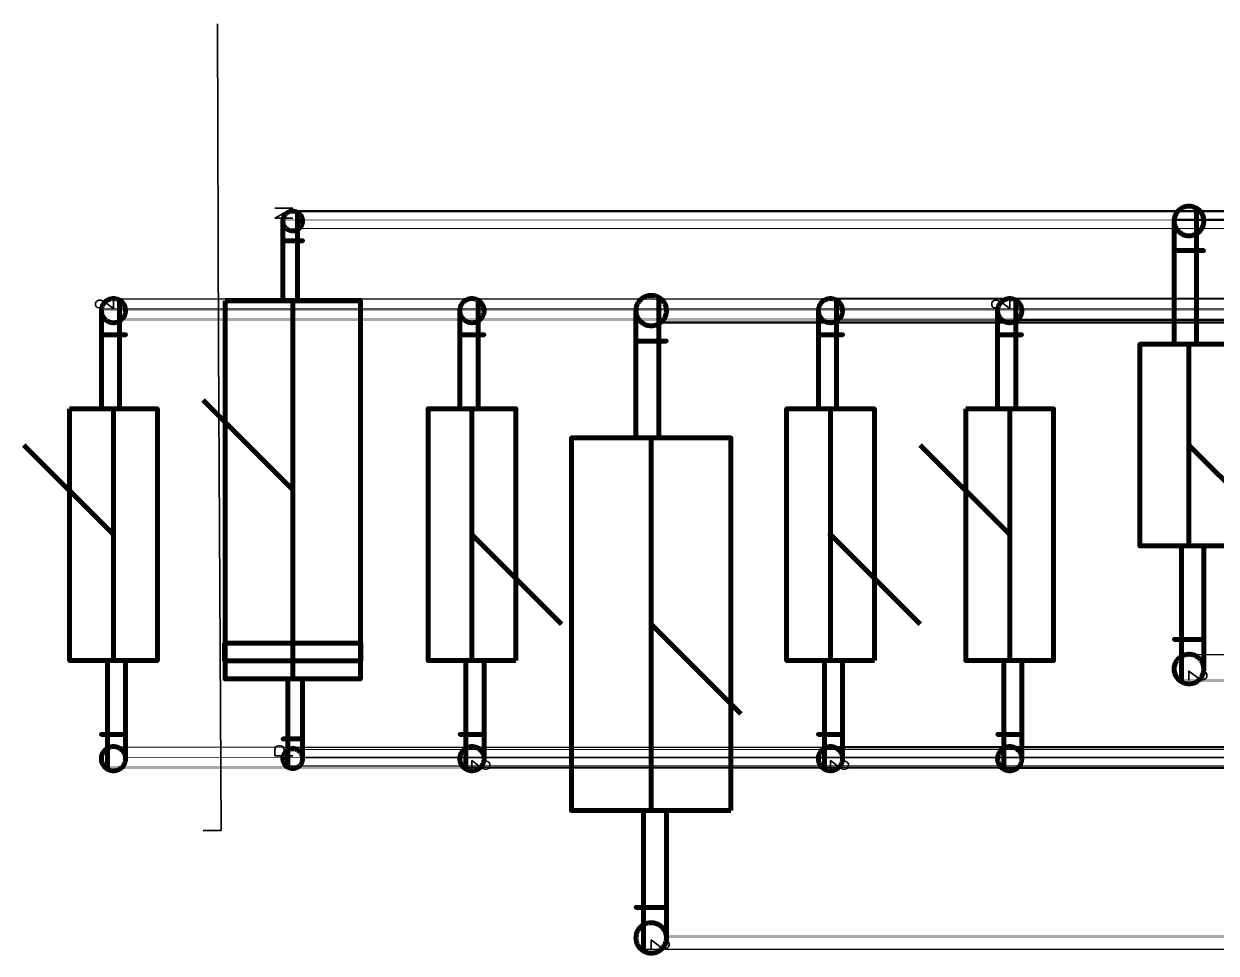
# Model space of a CAD drawing. Header units: inches. Extents: x -0.4 to 8, y -0.5 to 10.5.
# Drawn here: x 2.6 to 3.93, y 3.283 to 4.32 of the extents above; entities that cross this region are included whole.
import ezdxf

# ---------------------------------------------------------------- set-up
doc = ezdxf.new("R2010")
doc.units = ezdxf.units.IN
doc.header["$LTSCALE"] = 0.504853
doc.header["$MEASUREMENT"] = 0
for name, color, linetype in [('1', 7, 'Continuous'), ('2', 7, 'Continuous'), ('25', 7, 'Continuous'), ('3', 7, 'Continuous'), ('35', 7, 'Continuous'), ('5', 7, 'Continuous')]:
    doc.layers.add(name, color=color, linetype=linetype)
doc.styles.get("Standard").update_dxf_attribs({"font": 'ROMANS.SHX'})

# ---------------------------------------------------------------- blocks, each defined once
blk = doc.blocks.new('1127')
at = {"color": 1, "linetype": 'Continuous', "lineweight": 211}
for p, q in [((0.558, 0.089, 0.089), (0.142, 0.089, 0.089)), ((0.558, 0.089, 0.089), (0.142, 0.089, 0.089)), ((0.558, 0.089, 0.089), (0.142, 0.089, 0.089)), ((0.142, 0, 0.178), (0.558, 0, 0.178)), ((0.558, 0), (0.142, 0)), ((0.142, 0, 0.178), (0.558, 0, 0.178)), ((0.558, 0), (0.142, 0)), ((0.142, 0, 0.178), (0.558, 0, 0.178)), ((0.558, 0), (0.142, 0)), ((0.558, -0.089, 0.089), (0.142, -0.089, 0.089)), ((0.558, -0.089, 0.089), (0.142, -0.089, 0.089)), ((0.558, -0.089, 0.089), (0.142, -0.089, 0.089))]:
    blk.add_line(p, q, dxfattribs=at)
at = {"color": 1, "linetype": 'Continuous', "lineweight": 211, "extrusion": (-1, 0, 0)}
blk.add_circle((0, 0.089, -0.142), 0.089, dxfattribs=at)
blk.add_circle((0, 0.089, -0.142), 0.089, dxfattribs=at)
blk.add_circle((0, 0.089, -0.142), 0.089, dxfattribs=at)
at = {"color": 1, "linetype": 'Continuous', "lineweight": 211, "extrusion": (1, 0, 0)}
for centre in [(0, 0.089, 0.142), (0, 0.089, 0.558), (0, 0.089, 0.558), (0, 0.089, 0.558), (0, 0.089, 0.558)]:
    blk.add_circle(centre, 0.089, dxfattribs=at)
at = {"layer": '1', "color": 2, "linetype": 'Continuous', "lineweight": 211}
for points, weights, knots in [([(0, -0.017, -0.082), (-0.029445, -0.017, -0.082), (-0.014722, 0.0085, -0.082), (0, 0.034, -0.082), (0.014722, 0.0085, -0.082), (0.029445, -0.017, -0.082), (0, -0.017, -0.082)], [1, 0.5, 1, 0.5, 1, 0.5, 1], [0, 0, 0, 0.33333333, 0.33333333, 0.66666667, 0.66666667, 1, 1, 1]), ([(0, -0.017, 0.055), (-0.029445, -0.017, 0.055), (-0.014722, 0.0085, 0.055), (0, 0.034, 0.055), (0.014722, 0.0085, 0.055), (0.029445, -0.017, 0.055), (0, -0.017, 0.055)], [1, 0.5, 1, 0.5, 1, 0.5, 1], [0, 0, 0, 0.33333333, 0.33333333, 0.66666667, 0.66666667, 1, 1, 1]), ([(0.034, -0.017, 0.089), (0.034, -0.017, 0.118445), (0.034, 0.0085, 0.103722), (0.034, 0.034, 0.089), (0.034, 0.0085, 0.074278), (0.034, -0.017, 0.059555), (0.034, -0.017, 0.089)], [1, 0.5, 1, 0.5, 1, 0.5, 1], [0, 0, 0, 0.33333333, 0.33333333, 0.66666667, 0.66666667, 1, 1, 1]), ([(0.142, -0.017, 0.089), (0.142, -0.017, 0.059555), (0.142, 0.0085, 0.074278), (0.142, 0.034, 0.089), (0.142, 0.0085, 0.103722), (0.142, -0.017, 0.118445), (0.142, -0.017, 0.089)], [1, 0.5, 1, 0.5, 1, 0.5, 1], [0, 0, 0, 0.33333333, 0.33333333, 0.66666667, 0.66666667, 1, 1, 1]), ([(0.7, 0.017, -0.082), (0.7, 0.017, -0.0135), (0.7, 0.017, 0.055), (0.7, 0.017, 0.089), (0.666, 0.017, 0.089), (0.612, 0.017, 0.089), (0.558, 0.017, 0.089)], [1, 1, 1, 0.707106781187, 1, 1, 1], [0, 0, 0, 0.46744396, 0.46744396, 0.63150403, 0.63150403, 1, 1, 1]), ([(0.558, 0.017, 0.089), (0.558, 0.017, 0.059555), (0.558, -0.0085, 0.074278), (0.558, -0.034, 0.089), (0.558, -0.0085, 0.103722), (0.558, 0.017, 0.118445), (0.558, 0.017, 0.089)], [1, 0.5, 1, 0.5, 1, 0.5, 1], [0, 0, 0, 0.33333333, 0.33333333, 0.66666667, 0.66666667, 1, 1, 1]), ([(0.666, 0.017, 0.089), (0.666, 0.017, 0.118445), (0.666, -0.0085, 0.103722), (0.666, -0.034, 0.089), (0.666, -0.0085, 0.074278), (0.666, 0.017, 0.059555), (0.666, 0.017, 0.089)], [1, 0.5, 1, 0.5, 1, 0.5, 1], [0, 0, 0, 0.33333333, 0.33333333, 0.66666667, 0.66666667, 1, 1, 1]), ([(0.7, 0.017, 0.055), (0.729445, 0.017, 0.055), (0.714722, -0.0085, 0.055), (0.7, -0.034, 0.055), (0.685278, -0.0085, 0.055), (0.670555, 0.017, 0.055), (0.7, 0.017, 0.055)], [1, 0.5, 1, 0.5, 1, 0.5, 1], [0, 0, 0, 0.33333333, 0.33333333, 0.66666667, 0.66666667, 1, 1, 1]), ([(0.7, 0.017, -0.082), (0.729445, 0.017, -0.082), (0.714722, -0.0085, -0.082), (0.7, -0.034, -0.082), (0.685278, -0.0085, -0.082), (0.670555, 0.017, -0.082), (0.7, 0.017, -0.082)], [1, 0.5, 1, 0.5, 1, 0.5, 1], [0, 0, 0, 0.33333333, 0.33333333, 0.66666667, 0.66666667, 1, 1, 1]), ([(0.142, 0.0085, 0.103722), (0.088, 0.0085, 0.103722), (0.034, 0.0085, 0.103722), (-0.014722, 0.0085, 0.103722), (-0.014722, 0.0085, 0.055), (-0.014722, 0.0085, -0.0135), (-0.014722, 0.0085, -0.082)], [1, 1, 1, 0.707106781187, 1, 1, 1], [0, 0, 0, 0.36849597, 0.36849597, 0.53255604, 0.53255604, 1, 1, 1]), ([(0.142, 0.0085, 0.074278), (0.088, 0.0085, 0.074278), (0.034, 0.0085, 0.074278), (0.014722, 0.0085, 0.074278), (0.014722, 0.0085, 0.055), (0.014722, 0.0085, -0.0135), (0.014722, 0.0085, -0.082)], [1, 1, 1, 0.707106781187, 1, 1, 1], [0, 0, 0, 0.36849597, 0.36849597, 0.53255604, 0.53255604, 1, 1, 1]), ([(0.558, -0.0085, 0.103722), (0.612, -0.0085, 0.103722), (0.666, -0.0085, 0.103722), (0.714722, -0.0085, 0.103722), (0.714722, -0.0085, 0.055), (0.714722, -0.0085, -0.0135), (0.714722, -0.0085, -0.082)], [1, 1, 1, 0.707106781187, 1, 1, 1], [0, 0, 0, 0.36849597, 0.36849597, 0.53255604, 0.53255604, 1, 1, 1]), ([(0.558, -0.0085, 0.074278), (0.612, -0.0085, 0.074278), (0.666, -0.0085, 0.074278), (0.685278, -0.0085, 0.074278), (0.685278, -0.0085, 0.055), (0.685278, -0.0085, -0.0135), (0.685278, -0.0085, -0.082)], [1, 1, 1, 0.707106781187, 1, 1, 1], [0, 0, 0, 0.36849597, 0.36849597, 0.53255604, 0.53255604, 1, 1, 1]), ([(0, -0.017, -0.082), (0, -0.017, -0.0135), (0, -0.017, 0.055), (0, -0.017, 0.089), (0.034, -0.017, 0.089), (0.088, -0.017, 0.089), (0.142, -0.017, 0.089)], [1, 1, 1, 0.707106781187, 1, 1, 1], [0, 0, 0, 0.46744396, 0.46744396, 0.63150403, 0.63150403, 1, 1, 1])]:
    blk.add_rational_spline(points, weights, degree=2, knots=knots, dxfattribs=at)
at = {"layer": '2', "color": 2, "linetype": 'Continuous', "lineweight": 211}
blk.add_line((0.35, 0, 0.089), (0.45, 0.1, 0.189), dxfattribs=at)
blk.add_point((0.35, 0, 0.089), dxfattribs=at)
at = {"layer": '3', "color": 2, "linetype": 'Continuous', "lineweight": 211, "insert": (0.7, 0.02), "char_height": 0.02, "attachment_point": 1}
blk.add_mtext('{\\W0.852075;2}', dxfattribs=at)
blk = doc.blocks.new('36729')
at = {"layer": '3', "color": 2, "linetype": 'Continuous', "lineweight": 211, "insert": (0, 0.02), "char_height": 0.02, "attachment_point": 1}
blk.add_mtext('{\\W210.000000;1}', dxfattribs=at)
blk = doc.blocks.new('38177')
at = {"color": 1, "linetype": 'Continuous', "lineweight": 211}
for p, q in [((0.3905, 0.049, 0.049), (0.1095, 0.049, 0.049)), ((0.3905, 0.049, 0.049), (0.1095, 0.049, 0.049)), ((0.3905, 0.049, 0.049), (0.1095, 0.049, 0.049)), ((0.1095, 0, 0.098), (0.3905, 0, 0.098)), ((0.3905, 0), (0.1095, 0)), ((0.1095, 0, 0.098), (0.3905, 0, 0.098)), ((0.3905, 0), (0.1095, 0)), ((0.1095, 0, 0.098), (0.3905, 0, 0.098)), ((0.3905, 0), (0.1095, 0)), ((0.3905, -0.049, 0.049), (0.1095, -0.049, 0.049)), ((0.3905, -0.049, 0.049), (0.1095, -0.049, 0.049)), ((0.3905, -0.049, 0.049), (0.1095, -0.049, 0.049))]:
    blk.add_line(p, q, dxfattribs=at)
at = {"color": 1, "linetype": 'Continuous', "lineweight": 211, "extrusion": (-1, 0, 0)}
blk.add_circle((0, 0.049, -0.1095), 0.049, dxfattribs=at)
blk.add_circle((0, 0.049, -0.1095), 0.049, dxfattribs=at)
blk.add_circle((0, 0.049, -0.1095), 0.049, dxfattribs=at)
at = {"color": 1, "linetype": 'Continuous', "lineweight": 211, "extrusion": (1, 0, 0)}
for centre in [(0, 0.049, 0.1095), (0, 0.049, 0.3905), (0, 0.049, 0.3905), (0, 0.049, 0.3905), (0, 0.049, 0.3905)]:
    blk.add_circle(centre, 0.049, dxfattribs=at)
at = {"layer": '1', "color": 2, "linetype": 'Continuous', "lineweight": 211}
for points, weights, knots in [([(0, -0.0135, -0.082), (-0.023383, -0.0135, -0.082), (-0.011691, 0.00675, -0.082), (0, 0.027, -0.082), (0.011691, 0.00675, -0.082), (0.023383, -0.0135, -0.082), (0, -0.0135, -0.082)], [1, 0.5, 1, 0.5, 1, 0.5, 1], [0, 0, 0, 0.33333333, 0.33333333, 0.66666667, 0.66666667, 1, 1, 1]), ([(0, -0.0135, 0.022), (-0.023383, -0.0135, 0.022), (-0.011691, 0.00675, 0.022), (0, 0.027, 0.022), (0.011691, 0.00675, 0.022), (0.023383, -0.0135, 0.022), (0, -0.0135, 0.022)], [1, 0.5, 1, 0.5, 1, 0.5, 1], [0, 0, 0, 0.33333333, 0.33333333, 0.66666667, 0.66666667, 1, 1, 1]), ([(0.027, -0.0135, 0.049), (0.027, -0.0135, 0.072383), (0.027, 0.00675, 0.060691), (0.027, 0.027, 0.049), (0.027, 0.00675, 0.037309), (0.027, -0.0135, 0.025617), (0.027, -0.0135, 0.049)], [1, 0.5, 1, 0.5, 1, 0.5, 1], [0, 0, 0, 0.33333333, 0.33333333, 0.66666667, 0.66666667, 1, 1, 1]), ([(0.1095, -0.0135, 0.049), (0.1095, -0.0135, 0.025617), (0.1095, 0.00675, 0.037309), (0.1095, 0.027, 0.049), (0.1095, 0.00675, 0.060691), (0.1095, -0.0135, 0.072383), (0.1095, -0.0135, 0.049)], [1, 0.5, 1, 0.5, 1, 0.5, 1], [0, 0, 0, 0.33333333, 0.33333333, 0.66666667, 0.66666667, 1, 1, 1]), ([(0.5, 0.0135, -0.082), (0.5, 0.0135, -0.03), (0.5, 0.0135, 0.022), (0.5, 0.0135, 0.049), (0.473, 0.0135, 0.049), (0.43175, 0.0135, 0.049), (0.3905, 0.0135, 0.049)], [1, 1, 1, 0.707106781187, 1, 1, 1], [0, 0, 0, 0.46287278, 0.46287278, 0.63281726, 0.63281726, 1, 1, 1]), ([(0.3905, 0.0135, 0.049), (0.3905, 0.0135, 0.025617), (0.3905, -0.00675, 0.037309), (0.3905, -0.027, 0.049), (0.3905, -0.00675, 0.060691), (0.3905, 0.0135, 0.072383), (0.3905, 0.0135, 0.049)], [1, 0.5, 1, 0.5, 1, 0.5, 1], [0, 0, 0, 0.33333333, 0.33333333, 0.66666667, 0.66666667, 1, 1, 1]), ([(0.473, 0.0135, 0.049), (0.473, 0.0135, 0.072383), (0.473, -0.00675, 0.060691), (0.473, -0.027, 0.049), (0.473, -0.00675, 0.037309), (0.473, 0.0135, 0.025617), (0.473, 0.0135, 0.049)], [1, 0.5, 1, 0.5, 1, 0.5, 1], [0, 0, 0, 0.33333333, 0.33333333, 0.66666667, 0.66666667, 1, 1, 1]), ([(0.5, 0.0135, 0.022), (0.523383, 0.0135, 0.022), (0.511691, -0.00675, 0.022), (0.5, -0.027, 0.022), (0.488309, -0.00675, 0.022), (0.476617, 0.0135, 0.022), (0.5, 0.0135, 0.022)], [1, 0.5, 1, 0.5, 1, 0.5, 1], [0, 0, 0, 0.33333333, 0.33333333, 0.66666667, 0.66666667, 1, 1, 1]), ([(0.5, 0.0135, -0.082), (0.523383, 0.0135, -0.082), (0.511691, -0.00675, -0.082), (0.5, -0.027, -0.082), (0.488309, -0.00675, -0.082), (0.476617, 0.0135, -0.082), (0.5, 0.0135, -0.082)], [1, 0.5, 1, 0.5, 1, 0.5, 1], [0, 0, 0, 0.33333333, 0.33333333, 0.66666667, 0.66666667, 1, 1, 1]), ([(0.1095, 0.00675, 0.060691), (0.06825, 0.00675, 0.060691), (0.027, 0.00675, 0.060691), (-0.011691, 0.00675, 0.060691), (-0.011691, 0.00675, 0.022), (-0.011691, 0.00675, -0.03), (-0.011691, 0.00675, -0.082)], [1, 1, 1, 0.707106781187, 1, 1, 1], [0, 0, 0, 0.36718274, 0.36718274, 0.53712722, 0.53712722, 1, 1, 1]), ([(0.1095, 0.00675, 0.037309), (0.06825, 0.00675, 0.037309), (0.027, 0.00675, 0.037309), (0.011691, 0.00675, 0.037309), (0.011691, 0.00675, 0.022), (0.011691, 0.00675, -0.03), (0.011691, 0.00675, -0.082)], [1, 1, 1, 0.707106781187, 1, 1, 1], [0, 0, 0, 0.36718274, 0.36718274, 0.53712722, 0.53712722, 1, 1, 1]), ([(0.3905, -0.00675, 0.060691), (0.43175, -0.00675, 0.060691), (0.473, -0.00675, 0.060691), (0.511691, -0.00675, 0.060691), (0.511691, -0.00675, 0.022), (0.511691, -0.00675, -0.03), (0.511691, -0.00675, -0.082)], [1, 1, 1, 0.707106781187, 1, 1, 1], [0, 0, 0, 0.36718274, 0.36718274, 0.53712722, 0.53712722, 1, 1, 1]), ([(0.3905, -0.00675, 0.037309), (0.43175, -0.00675, 0.037309), (0.473, -0.00675, 0.037309), (0.488309, -0.00675, 0.037309), (0.488309, -0.00675, 0.022), (0.488309, -0.00675, -0.03), (0.488309, -0.00675, -0.082)], [1, 1, 1, 0.707106781187, 1, 1, 1], [0, 0, 0, 0.36718274, 0.36718274, 0.53712722, 0.53712722, 1, 1, 1]), ([(0, -0.0135, -0.082), (0, -0.0135, -0.03), (0, -0.0135, 0.022), (0, -0.0135, 0.049), (0.027, -0.0135, 0.049), (0.06825, -0.0135, 0.049), (0.1095, -0.0135, 0.049)], [1, 1, 1, 0.707106781187, 1, 1, 1], [0, 0, 0, 0.46287278, 0.46287278, 0.63281726, 0.63281726, 1, 1, 1])]:
    blk.add_rational_spline(points, weights, degree=2, knots=knots, dxfattribs=at)
at = {"layer": '2', "color": 2, "linetype": 'Continuous', "lineweight": 211}
blk.add_line((0.25, 0, 0.049), (0.35, 0.1, 0.149), dxfattribs=at)
blk.add_point((0.25, 0, 0.049), dxfattribs=at)
at = {"layer": '3', "color": 2, "linetype": 'Continuous', "lineweight": 211, "insert": (0.5, 0.02), "char_height": 0.02, "attachment_point": 1}
blk.add_mtext('{\\W0.852075;2}', dxfattribs=at)
blk = doc.blocks.new('38275')
at = {"color": 1, "linetype": 'Continuous', "lineweight": 211}
for p, q in [((0.3905, 0.049, 0.049), (0.1095, 0.049, 0.049)), ((0.3905, 0.049, 0.049), (0.1095, 0.049, 0.049)), ((0.3905, 0.049, 0.049), (0.1095, 0.049, 0.049)), ((0.1095, 0, 0.098), (0.3905, 0, 0.098)), ((0.3905, 0), (0.1095, 0)), ((0.1095, 0, 0.098), (0.3905, 0, 0.098)), ((0.3905, 0), (0.1095, 0)), ((0.1095, 0, 0.098), (0.3905, 0, 0.098)), ((0.3905, 0), (0.1095, 0)), ((0.3905, -0.049, 0.049), (0.1095, -0.049, 0.049)), ((0.3905, -0.049, 0.049), (0.1095, -0.049, 0.049)), ((0.3905, -0.049, 0.049), (0.1095, -0.049, 0.049))]:
    blk.add_line(p, q, dxfattribs=at)
at = {"color": 1, "linetype": 'Continuous', "lineweight": 211, "extrusion": (-1, 0, 0)}
blk.add_circle((0, 0.049, -0.1095), 0.049, dxfattribs=at)
blk.add_circle((0, 0.049, -0.1095), 0.049, dxfattribs=at)
blk.add_circle((0, 0.049, -0.1095), 0.049, dxfattribs=at)
at = {"color": 1, "linetype": 'Continuous', "lineweight": 211, "extrusion": (1, 0, 0)}
for centre in [(0, 0.049, 0.1095), (0, 0.049, 0.3905), (0, 0.049, 0.3905), (0, 0.049, 0.3905), (0, 0.049, 0.3905)]:
    blk.add_circle(centre, 0.049, dxfattribs=at)
at = {"layer": '1', "color": 2, "linetype": 'Continuous', "lineweight": 211}
for points, weights, knots in [([(0, -0.0135, -0.082), (-0.023383, -0.0135, -0.082), (-0.011691, 0.00675, -0.082), (0, 0.027, -0.082), (0.011691, 0.00675, -0.082), (0.023383, -0.0135, -0.082), (0, -0.0135, -0.082)], [1, 0.5, 1, 0.5, 1, 0.5, 1], [0, 0, 0, 0.33333333, 0.33333333, 0.66666667, 0.66666667, 1, 1, 1]), ([(0, -0.0135, 0.022), (-0.023383, -0.0135, 0.022), (-0.011691, 0.00675, 0.022), (0, 0.027, 0.022), (0.011691, 0.00675, 0.022), (0.023383, -0.0135, 0.022), (0, -0.0135, 0.022)], [1, 0.5, 1, 0.5, 1, 0.5, 1], [0, 0, 0, 0.33333333, 0.33333333, 0.66666667, 0.66666667, 1, 1, 1]), ([(0.027, -0.0135, 0.049), (0.027, -0.0135, 0.072383), (0.027, 0.00675, 0.060691), (0.027, 0.027, 0.049), (0.027, 0.00675, 0.037309), (0.027, -0.0135, 0.025617), (0.027, -0.0135, 0.049)], [1, 0.5, 1, 0.5, 1, 0.5, 1], [0, 0, 0, 0.33333333, 0.33333333, 0.66666667, 0.66666667, 1, 1, 1]), ([(0.1095, -0.0135, 0.049), (0.1095, -0.0135, 0.025617), (0.1095, 0.00675, 0.037309), (0.1095, 0.027, 0.049), (0.1095, 0.00675, 0.060691), (0.1095, -0.0135, 0.072383), (0.1095, -0.0135, 0.049)], [1, 0.5, 1, 0.5, 1, 0.5, 1], [0, 0, 0, 0.33333333, 0.33333333, 0.66666667, 0.66666667, 1, 1, 1]), ([(0.5, 0.0135, -0.082), (0.5, 0.0135, -0.03), (0.5, 0.0135, 0.022), (0.5, 0.0135, 0.049), (0.473, 0.0135, 0.049), (0.43175, 0.0135, 0.049), (0.3905, 0.0135, 0.049)], [1, 1, 1, 0.707106781187, 1, 1, 1], [0, 0, 0, 0.46287278, 0.46287278, 0.63281726, 0.63281726, 1, 1, 1]), ([(0.3905, 0.0135, 0.049), (0.3905, 0.0135, 0.025617), (0.3905, -0.00675, 0.037309), (0.3905, -0.027, 0.049), (0.3905, -0.00675, 0.060691), (0.3905, 0.0135, 0.072383), (0.3905, 0.0135, 0.049)], [1, 0.5, 1, 0.5, 1, 0.5, 1], [0, 0, 0, 0.33333333, 0.33333333, 0.66666667, 0.66666667, 1, 1, 1]), ([(0.473, 0.0135, 0.049), (0.473, 0.0135, 0.072383), (0.473, -0.00675, 0.060691), (0.473, -0.027, 0.049), (0.473, -0.00675, 0.037309), (0.473, 0.0135, 0.025617), (0.473, 0.0135, 0.049)], [1, 0.5, 1, 0.5, 1, 0.5, 1], [0, 0, 0, 0.33333333, 0.33333333, 0.66666667, 0.66666667, 1, 1, 1]), ([(0.5, 0.0135, 0.022), (0.523383, 0.0135, 0.022), (0.511691, -0.00675, 0.022), (0.5, -0.027, 0.022), (0.488309, -0.00675, 0.022), (0.476617, 0.0135, 0.022), (0.5, 0.0135, 0.022)], [1, 0.5, 1, 0.5, 1, 0.5, 1], [0, 0, 0, 0.33333333, 0.33333333, 0.66666667, 0.66666667, 1, 1, 1]), ([(0.5, 0.0135, -0.082), (0.523383, 0.0135, -0.082), (0.511691, -0.00675, -0.082), (0.5, -0.027, -0.082), (0.488309, -0.00675, -0.082), (0.476617, 0.0135, -0.082), (0.5, 0.0135, -0.082)], [1, 0.5, 1, 0.5, 1, 0.5, 1], [0, 0, 0, 0.33333333, 0.33333333, 0.66666667, 0.66666667, 1, 1, 1]), ([(0.1095, 0.00675, 0.060691), (0.06825, 0.00675, 0.060691), (0.027, 0.00675, 0.060691), (-0.011691, 0.00675, 0.060691), (-0.011691, 0.00675, 0.022), (-0.011691, 0.00675, -0.03), (-0.011691, 0.00675, -0.082)], [1, 1, 1, 0.707106781187, 1, 1, 1], [0, 0, 0, 0.36718274, 0.36718274, 0.53712722, 0.53712722, 1, 1, 1]), ([(0.1095, 0.00675, 0.037309), (0.06825, 0.00675, 0.037309), (0.027, 0.00675, 0.037309), (0.011691, 0.00675, 0.037309), (0.011691, 0.00675, 0.022), (0.011691, 0.00675, -0.03), (0.011691, 0.00675, -0.082)], [1, 1, 1, 0.707106781187, 1, 1, 1], [0, 0, 0, 0.36718274, 0.36718274, 0.53712722, 0.53712722, 1, 1, 1]), ([(0.3905, -0.00675, 0.060691), (0.43175, -0.00675, 0.060691), (0.473, -0.00675, 0.060691), (0.511691, -0.00675, 0.060691), (0.511691, -0.00675, 0.022), (0.511691, -0.00675, -0.03), (0.511691, -0.00675, -0.082)], [1, 1, 1, 0.707106781187, 1, 1, 1], [0, 0, 0, 0.36718274, 0.36718274, 0.53712722, 0.53712722, 1, 1, 1]), ([(0.3905, -0.00675, 0.037309), (0.43175, -0.00675, 0.037309), (0.473, -0.00675, 0.037309), (0.488309, -0.00675, 0.037309), (0.488309, -0.00675, 0.022), (0.488309, -0.00675, -0.03), (0.488309, -0.00675, -0.082)], [1, 1, 1, 0.707106781187, 1, 1, 1], [0, 0, 0, 0.36718274, 0.36718274, 0.53712722, 0.53712722, 1, 1, 1]), ([(0, -0.0135, -0.082), (0, -0.0135, -0.03), (0, -0.0135, 0.022), (0, -0.0135, 0.049), (0.027, -0.0135, 0.049), (0.06825, -0.0135, 0.049), (0.1095, -0.0135, 0.049)], [1, 1, 1, 0.707106781187, 1, 1, 1], [0, 0, 0, 0.46287278, 0.46287278, 0.63281726, 0.63281726, 1, 1, 1])]:
    blk.add_rational_spline(points, weights, degree=2, knots=knots, dxfattribs=at)
at = {"layer": '2', "color": 2, "linetype": 'Continuous', "lineweight": 211}
blk.add_line((0.25, 0, 0.049), (0.35, 0.1, 0.149), dxfattribs=at)
blk.add_point((0.25, 0, 0.049), dxfattribs=at)
at = {"layer": '3', "color": 2, "linetype": 'Continuous', "lineweight": 211, "insert": (0.5, 0.02), "char_height": 0.02, "attachment_point": 1}
blk.add_mtext('{\\W0.852075;2}', dxfattribs=at)
blk = doc.blocks.new('38489')
at = {"color": 1, "linetype": 'Continuous', "lineweight": 211}
for p, q in [((0.3905, 0.049, 0.049), (0.1095, 0.049, 0.049)), ((0.3905, 0.049, 0.049), (0.1095, 0.049, 0.049)), ((0.3905, 0.049, 0.049), (0.1095, 0.049, 0.049)), ((0.1095, 0, 0.098), (0.3905, 0, 0.098)), ((0.3905, 0), (0.1095, 0)), ((0.1095, 0, 0.098), (0.3905, 0, 0.098)), ((0.3905, 0), (0.1095, 0)), ((0.1095, 0, 0.098), (0.3905, 0, 0.098)), ((0.3905, 0), (0.1095, 0)), ((0.3905, -0.049, 0.049), (0.1095, -0.049, 0.049)), ((0.3905, -0.049, 0.049), (0.1095, -0.049, 0.049)), ((0.3905, -0.049, 0.049), (0.1095, -0.049, 0.049))]:
    blk.add_line(p, q, dxfattribs=at)
at = {"color": 1, "linetype": 'Continuous', "lineweight": 211, "extrusion": (-1, 0, 0)}
blk.add_circle((0, 0.049, -0.1095), 0.049, dxfattribs=at)
blk.add_circle((0, 0.049, -0.1095), 0.049, dxfattribs=at)
blk.add_circle((0, 0.049, -0.1095), 0.049, dxfattribs=at)
at = {"color": 1, "linetype": 'Continuous', "lineweight": 211, "extrusion": (1, 0, 0)}
for centre in [(0, 0.049, 0.1095), (0, 0.049, 0.3905), (0, 0.049, 0.3905), (0, 0.049, 0.3905), (0, 0.049, 0.3905)]:
    blk.add_circle(centre, 0.049, dxfattribs=at)
at = {"layer": '1', "color": 2, "linetype": 'Continuous', "lineweight": 211}
for points, weights, knots in [([(0, -0.0135, -0.082), (-0.023383, -0.0135, -0.082), (-0.011691, 0.00675, -0.082), (0, 0.027, -0.082), (0.011691, 0.00675, -0.082), (0.023383, -0.0135, -0.082), (0, -0.0135, -0.082)], [1, 0.5, 1, 0.5, 1, 0.5, 1], [0, 0, 0, 0.33333333, 0.33333333, 0.66666667, 0.66666667, 1, 1, 1]), ([(0, -0.0135, 0.022), (-0.023383, -0.0135, 0.022), (-0.011691, 0.00675, 0.022), (0, 0.027, 0.022), (0.011691, 0.00675, 0.022), (0.023383, -0.0135, 0.022), (0, -0.0135, 0.022)], [1, 0.5, 1, 0.5, 1, 0.5, 1], [0, 0, 0, 0.33333333, 0.33333333, 0.66666667, 0.66666667, 1, 1, 1]), ([(0.027, -0.0135, 0.049), (0.027, -0.0135, 0.072383), (0.027, 0.00675, 0.060691), (0.027, 0.027, 0.049), (0.027, 0.00675, 0.037309), (0.027, -0.0135, 0.025617), (0.027, -0.0135, 0.049)], [1, 0.5, 1, 0.5, 1, 0.5, 1], [0, 0, 0, 0.33333333, 0.33333333, 0.66666667, 0.66666667, 1, 1, 1]), ([(0.1095, -0.0135, 0.049), (0.1095, -0.0135, 0.025617), (0.1095, 0.00675, 0.037309), (0.1095, 0.027, 0.049), (0.1095, 0.00675, 0.060691), (0.1095, -0.0135, 0.072383), (0.1095, -0.0135, 0.049)], [1, 0.5, 1, 0.5, 1, 0.5, 1], [0, 0, 0, 0.33333333, 0.33333333, 0.66666667, 0.66666667, 1, 1, 1]), ([(0.5, 0.0135, -0.082), (0.5, 0.0135, -0.03), (0.5, 0.0135, 0.022), (0.5, 0.0135, 0.049), (0.473, 0.0135, 0.049), (0.43175, 0.0135, 0.049), (0.3905, 0.0135, 0.049)], [1, 1, 1, 0.707106781187, 1, 1, 1], [0, 0, 0, 0.46287278, 0.46287278, 0.63281726, 0.63281726, 1, 1, 1]), ([(0.3905, 0.0135, 0.049), (0.3905, 0.0135, 0.025617), (0.3905, -0.00675, 0.037309), (0.3905, -0.027, 0.049), (0.3905, -0.00675, 0.060691), (0.3905, 0.0135, 0.072383), (0.3905, 0.0135, 0.049)], [1, 0.5, 1, 0.5, 1, 0.5, 1], [0, 0, 0, 0.33333333, 0.33333333, 0.66666667, 0.66666667, 1, 1, 1]), ([(0.473, 0.0135, 0.049), (0.473, 0.0135, 0.072383), (0.473, -0.00675, 0.060691), (0.473, -0.027, 0.049), (0.473, -0.00675, 0.037309), (0.473, 0.0135, 0.025617), (0.473, 0.0135, 0.049)], [1, 0.5, 1, 0.5, 1, 0.5, 1], [0, 0, 0, 0.33333333, 0.33333333, 0.66666667, 0.66666667, 1, 1, 1]), ([(0.5, 0.0135, 0.022), (0.523383, 0.0135, 0.022), (0.511691, -0.00675, 0.022), (0.5, -0.027, 0.022), (0.488309, -0.00675, 0.022), (0.476617, 0.0135, 0.022), (0.5, 0.0135, 0.022)], [1, 0.5, 1, 0.5, 1, 0.5, 1], [0, 0, 0, 0.33333333, 0.33333333, 0.66666667, 0.66666667, 1, 1, 1]), ([(0.5, 0.0135, -0.082), (0.523383, 0.0135, -0.082), (0.511691, -0.00675, -0.082), (0.5, -0.027, -0.082), (0.488309, -0.00675, -0.082), (0.476617, 0.0135, -0.082), (0.5, 0.0135, -0.082)], [1, 0.5, 1, 0.5, 1, 0.5, 1], [0, 0, 0, 0.33333333, 0.33333333, 0.66666667, 0.66666667, 1, 1, 1]), ([(0.1095, 0.00675, 0.060691), (0.06825, 0.00675, 0.060691), (0.027, 0.00675, 0.060691), (-0.011691, 0.00675, 0.060691), (-0.011691, 0.00675, 0.022), (-0.011691, 0.00675, -0.03), (-0.011691, 0.00675, -0.082)], [1, 1, 1, 0.707106781187, 1, 1, 1], [0, 0, 0, 0.36718274, 0.36718274, 0.53712722, 0.53712722, 1, 1, 1]), ([(0.1095, 0.00675, 0.037309), (0.06825, 0.00675, 0.037309), (0.027, 0.00675, 0.037309), (0.011691, 0.00675, 0.037309), (0.011691, 0.00675, 0.022), (0.011691, 0.00675, -0.03), (0.011691, 0.00675, -0.082)], [1, 1, 1, 0.707106781187, 1, 1, 1], [0, 0, 0, 0.36718274, 0.36718274, 0.53712722, 0.53712722, 1, 1, 1]), ([(0.3905, -0.00675, 0.060691), (0.43175, -0.00675, 0.060691), (0.473, -0.00675, 0.060691), (0.511691, -0.00675, 0.060691), (0.511691, -0.00675, 0.022), (0.511691, -0.00675, -0.03), (0.511691, -0.00675, -0.082)], [1, 1, 1, 0.707106781187, 1, 1, 1], [0, 0, 0, 0.36718274, 0.36718274, 0.53712722, 0.53712722, 1, 1, 1]), ([(0.3905, -0.00675, 0.037309), (0.43175, -0.00675, 0.037309), (0.473, -0.00675, 0.037309), (0.488309, -0.00675, 0.037309), (0.488309, -0.00675, 0.022), (0.488309, -0.00675, -0.03), (0.488309, -0.00675, -0.082)], [1, 1, 1, 0.707106781187, 1, 1, 1], [0, 0, 0, 0.36718274, 0.36718274, 0.53712722, 0.53712722, 1, 1, 1]), ([(0, -0.0135, -0.082), (0, -0.0135, -0.03), (0, -0.0135, 0.022), (0, -0.0135, 0.049), (0.027, -0.0135, 0.049), (0.06825, -0.0135, 0.049), (0.1095, -0.0135, 0.049)], [1, 1, 1, 0.707106781187, 1, 1, 1], [0, 0, 0, 0.46287278, 0.46287278, 0.63281726, 0.63281726, 1, 1, 1])]:
    blk.add_rational_spline(points, weights, degree=2, knots=knots, dxfattribs=at)
at = {"layer": '2', "color": 2, "linetype": 'Continuous', "lineweight": 211}
blk.add_line((0.25, 0, 0.049), (0.35, 0.1, 0.149), dxfattribs=at)
blk.add_point((0.25, 0, 0.049), dxfattribs=at)
at = {"layer": '3', "color": 2, "linetype": 'Continuous', "lineweight": 211, "insert": (0.5, 0.02), "char_height": 0.02, "attachment_point": 1}
blk.add_mtext('{\\W0.852075;2}', dxfattribs=at)
blk = doc.blocks.new('R7')
at = {"color": 1, "linetype": 'Continuous', "lineweight": 211}
for p, q in [((0.3905, 0.049, 0.049), (0.1095, 0.049, 0.049)), ((0.3905, 0.049, 0.049), (0.1095, 0.049, 0.049)), ((0.3905, 0.049, 0.049), (0.1095, 0.049, 0.049)), ((0.1095, 0, 0.098), (0.3905, 0, 0.098)), ((0.3905, 0), (0.1095, 0)), ((0.1095, 0, 0.098), (0.3905, 0, 0.098)), ((0.3905, 0), (0.1095, 0)), ((0.1095, 0, 0.098), (0.3905, 0, 0.098)), ((0.3905, 0), (0.1095, 0)), ((0.3905, -0.049, 0.049), (0.1095, -0.049, 0.049)), ((0.3905, -0.049, 0.049), (0.1095, -0.049, 0.049)), ((0.3905, -0.049, 0.049), (0.1095, -0.049, 0.049))]:
    blk.add_line(p, q, dxfattribs=at)
at = {"color": 1, "linetype": 'Continuous', "lineweight": 211, "extrusion": (-1, 0, 0)}
blk.add_circle((0, 0.049, -0.1095), 0.049, dxfattribs=at)
blk.add_circle((0, 0.049, -0.1095), 0.049, dxfattribs=at)
blk.add_circle((0, 0.049, -0.1095), 0.049, dxfattribs=at)
at = {"color": 1, "linetype": 'Continuous', "lineweight": 211, "extrusion": (1, 0, 0)}
for centre in [(0, 0.049, 0.1095), (0, 0.049, 0.3905), (0, 0.049, 0.3905), (0, 0.049, 0.3905), (0, 0.049, 0.3905)]:
    blk.add_circle(centre, 0.049, dxfattribs=at)
at = {"layer": '1', "color": 2, "linetype": 'Continuous', "lineweight": 211}
for points, weights, knots in [([(0, -0.0135, -0.082), (-0.023383, -0.0135, -0.082), (-0.011691, 0.00675, -0.082), (0, 0.027, -0.082), (0.011691, 0.00675, -0.082), (0.023383, -0.0135, -0.082), (0, -0.0135, -0.082)], [1, 0.5, 1, 0.5, 1, 0.5, 1], [0, 0, 0, 0.33333333, 0.33333333, 0.66666667, 0.66666667, 1, 1, 1]), ([(0, -0.0135, 0.022), (-0.023383, -0.0135, 0.022), (-0.011691, 0.00675, 0.022), (0, 0.027, 0.022), (0.011691, 0.00675, 0.022), (0.023383, -0.0135, 0.022), (0, -0.0135, 0.022)], [1, 0.5, 1, 0.5, 1, 0.5, 1], [0, 0, 0, 0.33333333, 0.33333333, 0.66666667, 0.66666667, 1, 1, 1]), ([(0.027, -0.0135, 0.049), (0.027, -0.0135, 0.072383), (0.027, 0.00675, 0.060691), (0.027, 0.027, 0.049), (0.027, 0.00675, 0.037309), (0.027, -0.0135, 0.025617), (0.027, -0.0135, 0.049)], [1, 0.5, 1, 0.5, 1, 0.5, 1], [0, 0, 0, 0.33333333, 0.33333333, 0.66666667, 0.66666667, 1, 1, 1]), ([(0.1095, -0.0135, 0.049), (0.1095, -0.0135, 0.025617), (0.1095, 0.00675, 0.037309), (0.1095, 0.027, 0.049), (0.1095, 0.00675, 0.060691), (0.1095, -0.0135, 0.072383), (0.1095, -0.0135, 0.049)], [1, 0.5, 1, 0.5, 1, 0.5, 1], [0, 0, 0, 0.33333333, 0.33333333, 0.66666667, 0.66666667, 1, 1, 1]), ([(0.5, 0.0135, -0.082), (0.5, 0.0135, -0.03), (0.5, 0.0135, 0.022), (0.5, 0.0135, 0.049), (0.473, 0.0135, 0.049), (0.43175, 0.0135, 0.049), (0.3905, 0.0135, 0.049)], [1, 1, 1, 0.707106781187, 1, 1, 1], [0, 0, 0, 0.46287278, 0.46287278, 0.63281726, 0.63281726, 1, 1, 1]), ([(0.3905, 0.0135, 0.049), (0.3905, 0.0135, 0.025617), (0.3905, -0.00675, 0.037309), (0.3905, -0.027, 0.049), (0.3905, -0.00675, 0.060691), (0.3905, 0.0135, 0.072383), (0.3905, 0.0135, 0.049)], [1, 0.5, 1, 0.5, 1, 0.5, 1], [0, 0, 0, 0.33333333, 0.33333333, 0.66666667, 0.66666667, 1, 1, 1]), ([(0.473, 0.0135, 0.049), (0.473, 0.0135, 0.072383), (0.473, -0.00675, 0.060691), (0.473, -0.027, 0.049), (0.473, -0.00675, 0.037309), (0.473, 0.0135, 0.025617), (0.473, 0.0135, 0.049)], [1, 0.5, 1, 0.5, 1, 0.5, 1], [0, 0, 0, 0.33333333, 0.33333333, 0.66666667, 0.66666667, 1, 1, 1]), ([(0.5, 0.0135, 0.022), (0.523383, 0.0135, 0.022), (0.511691, -0.00675, 0.022), (0.5, -0.027, 0.022), (0.488309, -0.00675, 0.022), (0.476617, 0.0135, 0.022), (0.5, 0.0135, 0.022)], [1, 0.5, 1, 0.5, 1, 0.5, 1], [0, 0, 0, 0.33333333, 0.33333333, 0.66666667, 0.66666667, 1, 1, 1]), ([(0.5, 0.0135, -0.082), (0.523383, 0.0135, -0.082), (0.511691, -0.00675, -0.082), (0.5, -0.027, -0.082), (0.488309, -0.00675, -0.082), (0.476617, 0.0135, -0.082), (0.5, 0.0135, -0.082)], [1, 0.5, 1, 0.5, 1, 0.5, 1], [0, 0, 0, 0.33333333, 0.33333333, 0.66666667, 0.66666667, 1, 1, 1]), ([(0.1095, 0.00675, 0.060691), (0.06825, 0.00675, 0.060691), (0.027, 0.00675, 0.060691), (-0.011691, 0.00675, 0.060691), (-0.011691, 0.00675, 0.022), (-0.011691, 0.00675, -0.03), (-0.011691, 0.00675, -0.082)], [1, 1, 1, 0.707106781187, 1, 1, 1], [0, 0, 0, 0.36718274, 0.36718274, 0.53712722, 0.53712722, 1, 1, 1]), ([(0.1095, 0.00675, 0.037309), (0.06825, 0.00675, 0.037309), (0.027, 0.00675, 0.037309), (0.011691, 0.00675, 0.037309), (0.011691, 0.00675, 0.022), (0.011691, 0.00675, -0.03), (0.011691, 0.00675, -0.082)], [1, 1, 1, 0.707106781187, 1, 1, 1], [0, 0, 0, 0.36718274, 0.36718274, 0.53712722, 0.53712722, 1, 1, 1]), ([(0.3905, -0.00675, 0.060691), (0.43175, -0.00675, 0.060691), (0.473, -0.00675, 0.060691), (0.511691, -0.00675, 0.060691), (0.511691, -0.00675, 0.022), (0.511691, -0.00675, -0.03), (0.511691, -0.00675, -0.082)], [1, 1, 1, 0.707106781187, 1, 1, 1], [0, 0, 0, 0.36718274, 0.36718274, 0.53712722, 0.53712722, 1, 1, 1]), ([(0.3905, -0.00675, 0.037309), (0.43175, -0.00675, 0.037309), (0.473, -0.00675, 0.037309), (0.488309, -0.00675, 0.037309), (0.488309, -0.00675, 0.022), (0.488309, -0.00675, -0.03), (0.488309, -0.00675, -0.082)], [1, 1, 1, 0.707106781187, 1, 1, 1], [0, 0, 0, 0.36718274, 0.36718274, 0.53712722, 0.53712722, 1, 1, 1]), ([(0, -0.0135, -0.082), (0, -0.0135, -0.03), (0, -0.0135, 0.022), (0, -0.0135, 0.049), (0.027, -0.0135, 0.049), (0.06825, -0.0135, 0.049), (0.1095, -0.0135, 0.049)], [1, 1, 1, 0.707106781187, 1, 1, 1], [0, 0, 0, 0.46287278, 0.46287278, 0.63281726, 0.63281726, 1, 1, 1])]:
    blk.add_rational_spline(points, weights, degree=2, knots=knots, dxfattribs=at)
at = {"layer": '2', "color": 2, "linetype": 'Continuous', "lineweight": 211}
blk.add_line((0.25, 0, 0.049), (0.35, 0.1, 0.149), dxfattribs=at)
blk.add_point((0.25, 0, 0.049), dxfattribs=at)
at = {"layer": '3', "color": 2, "linetype": 'Continuous', "lineweight": 211, "insert": (0.5, 0.02), "char_height": 0.02, "attachment_point": 1}
blk.add_mtext('{\\W0.852075;2}', dxfattribs=at)
blk = doc.blocks.new('39487')
at = {"color": 1, "linetype": 'Continuous', "lineweight": 211}
for p, q in [((0.511, 0.0755, 0.0755), (0.089, 0.0755, 0.0755)), ((0.511, 0.0755, 0.0755), (0.089, 0.0755, 0.0755)), ((0.511, 0.0755, 0.0755), (0.089, 0.0755, 0.0755)), ((0.129, 0.076, 0.0755), (0.109, 0.076, 0.0755)), ((0.511, 0), (0.089, 0)), ((0.089, 0, 0.151), (0.511, 0, 0.151)), ((0.511, 0), (0.089, 0)), ((0.089, 0, 0.151), (0.511, 0, 0.151)), ((0.511, 0), (0.089, 0)), ((0.089, 0, 0.151), (0.511, 0, 0.151)), ((0.129, 0, -0.0005), (0.109, 0, -0.0005)), ((0.109, 0, 0.1515), (0.129, 0, 0.1515)), ((0.511, -0.0755, 0.0755), (0.089, -0.0755, 0.0755)), ((0.511, -0.0755, 0.0755), (0.089, -0.0755, 0.0755)), ((0.511, -0.0755, 0.0755), (0.089, -0.0755, 0.0755)), ((0.129, -0.076, 0.0755), (0.109, -0.076, 0.0755))]:
    blk.add_line(p, q, dxfattribs=at)
at = {"color": 1, "linetype": 'Continuous', "lineweight": 211, "extrusion": (-1, 0, 0)}
for centre, radius in [((0, 0.0755, -0.089), 0.0755), ((0, 0.0755, -0.089), 0.0755), ((0, 0.0755, -0.089), 0.0755), ((0, 0.0755, -0.109), 0.076)]:
    blk.add_circle(centre, radius, dxfattribs=at)
at = {"color": 1, "linetype": 'Continuous', "lineweight": 211, "extrusion": (1, 0, 0)}
for centre, radius in [((0, 0.0755, 0.089), 0.0755), ((0, 0.0755, 0.129), 0.076), ((0, 0.0755, 0.511), 0.0755), ((0, 0.0755, 0.511), 0.0755), ((0, 0.0755, 0.511), 0.0755), ((0, 0.0755, 0.511), 0.0755)]:
    blk.add_circle(centre, radius, dxfattribs=at)
at = {"layer": '1', "color": 2, "linetype": 'Continuous', "lineweight": 211}
for points, weights, knots in [([(0, -0.011, -0.082), (-0.019053, -0.011, -0.082), (-0.009526, 0.0055, -0.082), (0, 0.022, -0.082), (0.009526, 0.0055, -0.082), (0.019053, -0.011, -0.082), (0, -0.011, -0.082)], [1, 0.5, 1, 0.5, 1, 0.5, 1], [0, 0, 0, 0.33333333, 0.33333333, 0.66666667, 0.66666667, 1, 1, 1]), ([(0, -0.011, 0.0535), (-0.019053, -0.011, 0.0535), (-0.009526, 0.0055, 0.0535), (0, 0.022, 0.0535), (0.009526, 0.0055, 0.0535), (0.019053, -0.011, 0.0535), (0, -0.011, 0.0535)], [1, 0.5, 1, 0.5, 1, 0.5, 1], [0, 0, 0, 0.33333333, 0.33333333, 0.66666667, 0.66666667, 1, 1, 1]), ([(0.089, 0.0055, 0.085026), (0.0555, 0.0055, 0.085026), (0.022, 0.0055, 0.085026), (-0.009526, 0.0055, 0.085026), (-0.009526, 0.0055, 0.0535), (-0.009526, 0.0055, -0.01425), (-0.009526, 0.0055, -0.082)], [1, 1, 1, 0.707106781187, 1, 1, 1], [0, 0, 0, 0.28679948, 0.28679948, 0.41998016, 0.41998016, 1, 1, 1]), ([(0.089, 0.0055, 0.065974), (0.0555, 0.0055, 0.065974), (0.022, 0.0055, 0.065974), (0.009526, 0.0055, 0.065974), (0.009526, 0.0055, 0.0535), (0.009526, 0.0055, -0.01425), (0.009526, 0.0055, -0.082)], [1, 1, 1, 0.707106781187, 1, 1, 1], [0, 0, 0, 0.28679948, 0.28679948, 0.41998016, 0.41998016, 1, 1, 1]), ([(0.022, -0.011, 0.0755), (0.022, -0.011, 0.094553), (0.022, 0.0055, 0.085026), (0.022, 0.022, 0.0755), (0.022, 0.0055, 0.065974), (0.022, -0.011, 0.056447), (0.022, -0.011, 0.0755)], [1, 0.5, 1, 0.5, 1, 0.5, 1], [0, 0, 0, 0.33333333, 0.33333333, 0.66666667, 0.66666667, 1, 1, 1]), ([(0.089, -0.011, 0.0755), (0.089, -0.011, 0.056447), (0.089, 0.0055, 0.065974), (0.089, 0.022, 0.0755), (0.089, 0.0055, 0.085026), (0.089, -0.011, 0.094553), (0.089, -0.011, 0.0755)], [1, 0.5, 1, 0.5, 1, 0.5, 1], [0, 0, 0, 0.33333333, 0.33333333, 0.66666667, 0.66666667, 1, 1, 1]), ([(0.6, 0.011, -0.082), (0.6, 0.011, -0.01425), (0.6, 0.011, 0.0535), (0.6, 0.011, 0.0755), (0.578, 0.011, 0.0755), (0.5445, 0.011, 0.0755), (0.511, 0.011, 0.0755)], [1, 1, 1, 0.707106781187, 1, 1, 1], [0, 0, 0, 0.58001984, 0.58001984, 0.71320052, 0.71320052, 1, 1, 1]), ([(0.511, 0.011, 0.0755), (0.511, 0.011, 0.056447), (0.511, -0.0055, 0.065974), (0.511, -0.022, 0.0755), (0.511, -0.0055, 0.085026), (0.511, 0.011, 0.094553), (0.511, 0.011, 0.0755)], [1, 0.5, 1, 0.5, 1, 0.5, 1], [0, 0, 0, 0.33333333, 0.33333333, 0.66666667, 0.66666667, 1, 1, 1]), ([(0.578, 0.011, 0.0755), (0.578, 0.011, 0.094553), (0.578, -0.0055, 0.085026), (0.578, -0.022, 0.0755), (0.578, -0.0055, 0.065974), (0.578, 0.011, 0.056447), (0.578, 0.011, 0.0755)], [1, 0.5, 1, 0.5, 1, 0.5, 1], [0, 0, 0, 0.33333333, 0.33333333, 0.66666667, 0.66666667, 1, 1, 1]), ([(0.6, 0.011, 0.0535), (0.619053, 0.011, 0.0535), (0.609526, -0.0055, 0.0535), (0.6, -0.022, 0.0535), (0.590474, -0.0055, 0.0535), (0.580947, 0.011, 0.0535), (0.6, 0.011, 0.0535)], [1, 0.5, 1, 0.5, 1, 0.5, 1], [0, 0, 0, 0.33333333, 0.33333333, 0.66666667, 0.66666667, 1, 1, 1]), ([(0.6, 0.011, -0.082), (0.619053, 0.011, -0.082), (0.609526, -0.0055, -0.082), (0.6, -0.022, -0.082), (0.590474, -0.0055, -0.082), (0.580947, 0.011, -0.082), (0.6, 0.011, -0.082)], [1, 0.5, 1, 0.5, 1, 0.5, 1], [0, 0, 0, 0.33333333, 0.33333333, 0.66666667, 0.66666667, 1, 1, 1]), ([(0, -0.011, -0.082), (0, -0.011, -0.01425), (0, -0.011, 0.0535), (0, -0.011, 0.0755), (0.022, -0.011, 0.0755), (0.0555, -0.011, 0.0755), (0.089, -0.011, 0.0755)], [1, 1, 1, 0.707106781187, 1, 1, 1], [0, 0, 0, 0.58001984, 0.58001984, 0.71320052, 0.71320052, 1, 1, 1]), ([(0.511, -0.0055, 0.085026), (0.5445, -0.0055, 0.085026), (0.578, -0.0055, 0.085026), (0.609526, -0.0055, 0.085026), (0.609526, -0.0055, 0.0535), (0.609526, -0.0055, -0.01425), (0.609526, -0.0055, -0.082)], [1, 1, 1, 0.707106781187, 1, 1, 1], [0, 0, 0, 0.28679948, 0.28679948, 0.41998016, 0.41998016, 1, 1, 1]), ([(0.511, -0.0055, 0.065974), (0.5445, -0.0055, 0.065974), (0.578, -0.0055, 0.065974), (0.590474, -0.0055, 0.065974), (0.590474, -0.0055, 0.0535), (0.590474, -0.0055, -0.01425), (0.590474, -0.0055, -0.082)], [1, 1, 1, 0.707106781187, 1, 1, 1], [0, 0, 0, 0.28679948, 0.28679948, 0.41998016, 0.41998016, 1, 1, 1])]:
    blk.add_rational_spline(points, weights, degree=2, knots=knots, dxfattribs=at)
at = {"layer": '2', "color": 2, "linetype": 'Continuous', "lineweight": 211}
blk.add_line((0.3, 0, 0.0755), (0.4, 0.1, 0.1755), dxfattribs=at)
blk.add_point((0.3, 0, 0.0755), dxfattribs=at)
at = {"layer": '3', "color": 2, "linetype": 'Continuous', "lineweight": 211, "char_height": 0.02, "attachment_point": 1}
for s, insert in [('{\\W0.934950;P}', (0, 0.02)), ('{\\W0.934950;N}', (0.6, 0.02))]:
    blk.add_mtext(s, dxfattribs=dict(at, insert=insert))
blk = doc.blocks.new('CR3')
at = {"color": 1, "linetype": 'Continuous', "lineweight": 211}
for p, q in [((0.1375, 0, 0.11), (0.3625, 0, 0.11)), ((0.3625, 0), (0.1375, 0)), ((0.1375, 0, 0.11), (0.3625, 0, 0.11)), ((0.3625, 0), (0.1375, 0)), ((0.1375, 0, 0.11), (0.3625, 0, 0.11)), ((0.3625, 0), (0.1375, 0)), ((0.3625, -0.055, 0.055), (0.1375, -0.055, 0.055)), ((0.3625, -0.055, 0.055), (0.1375, -0.055, 0.055)), ((0.3625, -0.055, 0.055), (0.1375, -0.055, 0.055))]:
    blk.add_line(p, q, dxfattribs=at)
at = {"color": 1, "linetype": 'Continuous', "lineweight": 211, "extrusion": (-1, 0, 0)}
blk.add_circle((0, 0.055, -0.1375), 0.055, dxfattribs=at)
blk.add_circle((0, 0.055, -0.1375), 0.055, dxfattribs=at)
blk.add_circle((0, 0.055, -0.1375), 0.055, dxfattribs=at)
at = {"color": 1, "linetype": 'Continuous', "lineweight": 211, "extrusion": (1, 0, 0)}
for centre in [(0, 0.055, 0.1375), (0, 0.055, 0.3625), (0, 0.055, 0.3625), (0, 0.055, 0.3625), (0, 0.055, 0.3625)]:
    blk.add_circle(centre, 0.055, dxfattribs=at)
at = {"layer": '1', "color": 2, "linetype": 'Continuous', "lineweight": 211}
for points, weights, knots in [([(0, -0.0165, -0.082), (-0.028579, -0.0165, -0.082), (-0.014289, 0.00825, -0.082), (0, 0.033, -0.082), (0.014289, 0.00825, -0.082), (0.028579, -0.0165, -0.082), (0, -0.0165, -0.082)], [1, 0.5, 1, 0.5, 1, 0.5, 1], [0, 0, 0, 0.33333333, 0.33333333, 0.66666667, 0.66666667, 1, 1, 1]), ([(0, -0.0165, 0.022), (-0.028579, -0.0165, 0.022), (-0.014289, 0.00825, 0.022), (0, 0.033, 0.022), (0.014289, 0.00825, 0.022), (0.028579, -0.0165, 0.022), (0, -0.0165, 0.022)], [1, 0.5, 1, 0.5, 1, 0.5, 1], [0, 0, 0, 0.33333333, 0.33333333, 0.66666667, 0.66666667, 1, 1, 1]), ([(0.033, -0.0165, 0.055), (0.033, -0.0165, 0.083579), (0.033, 0.00825, 0.069289), (0.033, 0.033, 0.055), (0.033, 0.00825, 0.040711), (0.033, -0.0165, 0.026421), (0.033, -0.0165, 0.055)], [1, 0.5, 1, 0.5, 1, 0.5, 1], [0, 0, 0, 0.33333333, 0.33333333, 0.66666667, 0.66666667, 1, 1, 1]), ([(0.1375, -0.0165, 0.055), (0.1375, -0.0165, 0.026421), (0.1375, 0.00825, 0.040711), (0.1375, 0.033, 0.055), (0.1375, 0.00825, 0.069289), (0.1375, -0.0165, 0.083579), (0.1375, -0.0165, 0.055)], [1, 0.5, 1, 0.5, 1, 0.5, 1], [0, 0, 0, 0.33333333, 0.33333333, 0.66666667, 0.66666667, 1, 1, 1]), ([(0.5, 0.0165, -0.082), (0.5, 0.0165, -0.03), (0.5, 0.0165, 0.022), (0.5, 0.0165, 0.055), (0.467, 0.0165, 0.055), (0.41475, 0.0165, 0.055), (0.3625, 0.0165, 0.055)], [1, 1, 1, 0.707106781187, 1, 1, 1], [0, 0, 0, 0.40757294, 0.40757294, 0.59046757, 0.59046757, 1, 1, 1]), ([(0.3625, 0.0165, 0.055), (0.3625, 0.0165, 0.026421), (0.3625, -0.00825, 0.040711), (0.3625, -0.033, 0.055), (0.3625, -0.00825, 0.069289), (0.3625, 0.0165, 0.083579), (0.3625, 0.0165, 0.055)], [1, 0.5, 1, 0.5, 1, 0.5, 1], [0, 0, 0, 0.33333333, 0.33333333, 0.66666667, 0.66666667, 1, 1, 1]), ([(0.467, 0.0165, 0.055), (0.467, 0.0165, 0.083579), (0.467, -0.00825, 0.069289), (0.467, -0.033, 0.055), (0.467, -0.00825, 0.040711), (0.467, 0.0165, 0.026421), (0.467, 0.0165, 0.055)], [1, 0.5, 1, 0.5, 1, 0.5, 1], [0, 0, 0, 0.33333333, 0.33333333, 0.66666667, 0.66666667, 1, 1, 1]), ([(0.5, 0.0165, 0.022), (0.528579, 0.0165, 0.022), (0.514289, -0.00825, 0.022), (0.5, -0.033, 0.022), (0.485711, -0.00825, 0.022), (0.471421, 0.0165, 0.022), (0.5, 0.0165, 0.022)], [1, 0.5, 1, 0.5, 1, 0.5, 1], [0, 0, 0, 0.33333333, 0.33333333, 0.66666667, 0.66666667, 1, 1, 1]), ([(0.5, 0.0165, -0.082), (0.528579, 0.0165, -0.082), (0.514289, -0.00825, -0.082), (0.5, -0.033, -0.082), (0.485711, -0.00825, -0.082), (0.471421, 0.0165, -0.082), (0.5, 0.0165, -0.082)], [1, 0.5, 1, 0.5, 1, 0.5, 1], [0, 0, 0, 0.33333333, 0.33333333, 0.66666667, 0.66666667, 1, 1, 1]), ([(0.1375, 0.00825, 0.069289), (0.08525, 0.00825, 0.069289), (0.033, 0.00825, 0.069289), (-0.014289, 0.00825, 0.069289), (-0.014289, 0.00825, 0.022), (-0.014289, 0.00825, -0.03), (-0.014289, 0.00825, -0.082)], [1, 1, 1, 0.707106781187, 1, 1, 1], [0, 0, 0, 0.40953243, 0.40953243, 0.59242706, 0.59242706, 1, 1, 1]), ([(0.1375, 0.00825, 0.040711), (0.08525, 0.00825, 0.040711), (0.033, 0.00825, 0.040711), (0.014289, 0.00825, 0.040711), (0.014289, 0.00825, 0.022), (0.014289, 0.00825, -0.03), (0.014289, 0.00825, -0.082)], [1, 1, 1, 0.707106781187, 1, 1, 1], [0, 0, 0, 0.40953243, 0.40953243, 0.59242706, 0.59242706, 1, 1, 1]), ([(0.3625, -0.00825, 0.069289), (0.41475, -0.00825, 0.069289), (0.467, -0.00825, 0.069289), (0.514289, -0.00825, 0.069289), (0.514289, -0.00825, 0.022), (0.514289, -0.00825, -0.03), (0.514289, -0.00825, -0.082)], [1, 1, 1, 0.707106781187, 1, 1, 1], [0, 0, 0, 0.40953243, 0.40953243, 0.59242706, 0.59242706, 1, 1, 1]), ([(0.3625, -0.00825, 0.040711), (0.41475, -0.00825, 0.040711), (0.467, -0.00825, 0.040711), (0.485711, -0.00825, 0.040711), (0.485711, -0.00825, 0.022), (0.485711, -0.00825, -0.03), (0.485711, -0.00825, -0.082)], [1, 1, 1, 0.707106781187, 1, 1, 1], [0, 0, 0, 0.40953243, 0.40953243, 0.59242706, 0.59242706, 1, 1, 1]), ([(0, -0.0165, -0.082), (0, -0.0165, -0.03), (0, -0.0165, 0.022), (0, -0.0165, 0.055), (0.033, -0.0165, 0.055), (0.08525, -0.0165, 0.055), (0.1375, -0.0165, 0.055)], [1, 1, 1, 0.707106781187, 1, 1, 1], [0, 0, 0, 0.40757294, 0.40757294, 0.59046757, 0.59046757, 1, 1, 1])]:
    blk.add_rational_spline(points, weights, degree=2, knots=knots, dxfattribs=at)
at = {"layer": '2', "color": 2, "linetype": 'Continuous', "lineweight": 211}
blk.add_line((0.25, 0, 0.055), (0.35, 0.1, 0.155), dxfattribs=at)
blk.add_point((0.25, 0, 0.055), dxfattribs=at)
at = {"layer": '3', "color": 2, "linetype": 'Continuous', "lineweight": 211, "insert": (0.5, 0.02), "char_height": 0.02, "attachment_point": 1}
blk.add_mtext('{\\W0.852075;2}', dxfattribs=at)

msp = doc.modelspace()

# ---------------------------------------------------------------- block references
at = {"layer": '25', "color": 8, "linetype": 'Continuous', "lineweight": 211}
for name, p, rotation in [('38275', (2.7, 3.5), 90), ('R7', (3.7, 3.5), 90), ('36729', (2.8, 5.4), 270), ('38177', (3.1, 4), 270), ('1127', (3.3, 4), 270), ('38489', (3.5, 4), 270)]:
    msp.add_blockref(name, p, dxfattribs=dict(at, rotation=rotation))
at = {"layer": '35', "color": 8, "linetype": 'Continuous', "lineweight": 211, "rotation": 270}
msp.add_blockref('CR3', (3.9, 4.1), dxfattribs=at)
at = {"layer": '5', "color": 8, "linetype": 'Continuous', "lineweight": 211, "rotation": 90}
msp.add_blockref('39487', (2.9, 3.5), dxfattribs=at)

doc.saveas('drawing.dxf')
